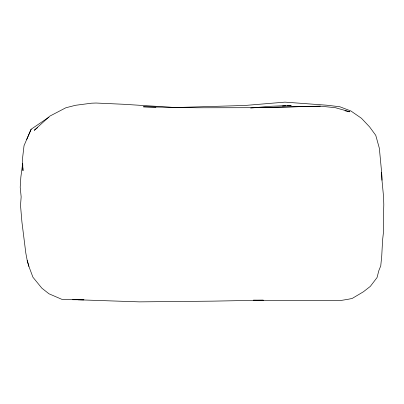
<?xml version="1.0" encoding="UTF-8"?>
<svg xmlns="http://www.w3.org/2000/svg" width="404" height="404" viewBox="0 0 404 404"><rect width="100%" height="100%" fill="white"/><g stroke="black" fill="none" stroke-linecap="round" stroke-linejoin="round"><path stroke-width="0.61" d="M26.725 139.451L31.128 129.25L48.914 117.17M31.128 129.25L24.033 145.652L22.291 160.494L22.998 170.746L22.866 167.665M37.542 127.664L34.209 130.325L49.864 116.1L65.842 107.777L75.462 105.298L91.501 103.197L96.056 103.03L123.361 104.262L177.816 107.671M250.657 108.07L268.7 106.378L291.218 105.373L287.476 105.656M282.492 106.035L285.608 105.803M171.392 107.656L245.011 105.464L284.961 102.131L326.957 105.227L339.85 106.767L350.924 110.999L361.439 118.261L369.589 126.907L375.755 135.32L379.346 148.258L381.629 172.296L382.043 180.785L383.573 196.95L383.8 204.697L383.502 215.418L383.709 230.088L382.598 239.941L381.74 255.929L380.755 265.832L378.841 270.614L377.038 277.578L370.332 286.375L363.342 291.829L352.177 298.45L348.167 299.268L340.32 300.566L253.631 300.263M345.051 110.782L349.914 111.817L335.335 107.691L320.417 106.176L257.01 107.696L196.905 107.772L143.349 106.818L155.878 107.257M257.01 107.696L320.417 106.176M74.543 299.576L75.725 299.566M22.816 166.433L22.685 163.352L20.851 177.109L20.2 187.264L21.159 196.844L20.523 205.373L21.917 221.912L25.806 253.025L27.209 260.529L28.901 266.418L32.926 277.215L41.854 288.173L48.99 293.794L62.08 299.43L83.547 299.803M253.348 300.147L263.297 300.192L212.302 301.147L139.461 301.869L78.028 299.788M72.644 299.728L83.971 299.793M27.209 260.529L28.901 266.418M381.629 172.296L381.962 180.199"/></g></svg>
